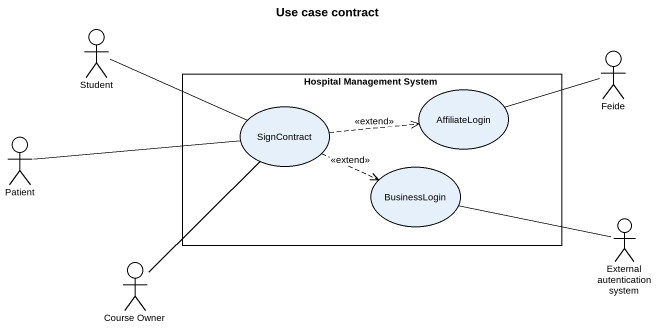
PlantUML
@startuml
title Use case contract
actor Student
actor Feide
rectangle "Hospital Management System" as Hospital_Management_System {
  usecase AffiliateLogin
  usecase SignContract
  usecase BusinessLogin
}
actor Patient
actor "External autentication system" as External_autentication
actor "Course Owner" as Course_Owner
Student -right- SignContract
AffiliateLogin -right- Feide
SignContract .right.> AffiliateLogin : <<extend>>
SignContract .right.> BusinessLogin : <<extend>>
Patient -right- SignContract
BusinessLogin -right- External_autentication
Course_Owner -up- SignContract
@enduml
